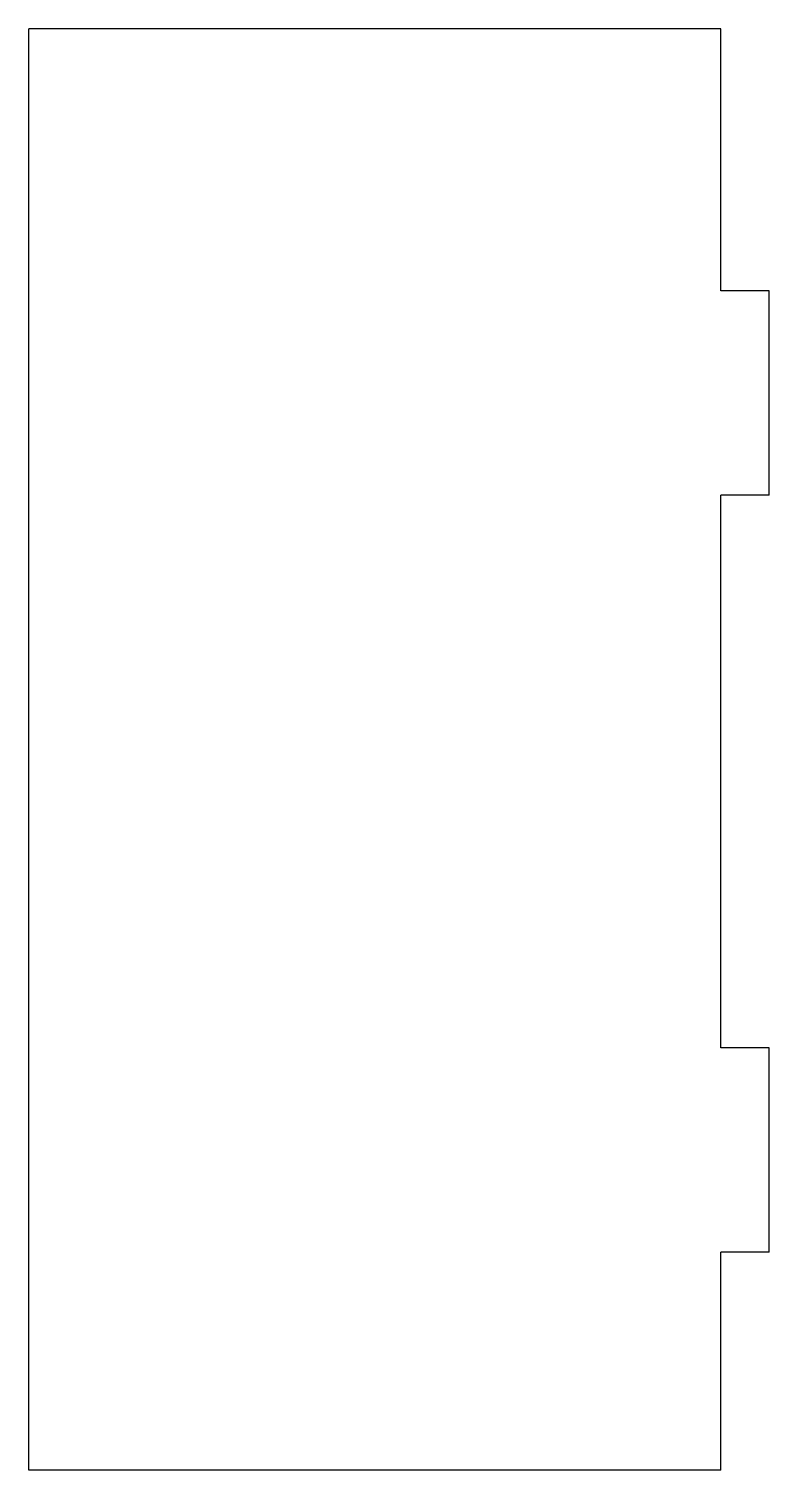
# Model space of a CAD drawing. Extents: x 0 to 44, y 0 to 85.7.
import ezdxf

# ---------------------------------------------------------------- set-up
doc = ezdxf.new("R2010")
doc.units = 0
doc.layers.add('CUT', color=1, linetype='CONTINUOUS')

msp = doc.modelspace()

# ---------------------------------------------------------------- linework, layer by layer
at = {"layer": 'CUT'}
for p, q in [((41.14, 85.685), (0, 85.685)), ((0, 0), (0, 85.685)), ((41.14, 70.115), (41.14, 85.685)), ((44.02, 70.115), (41.14, 70.115)), ((44.02, 57.965), (44.02, 70.115)), ((44.02, 57.965), (41.14, 57.965)), ((41.14, 25.115), (41.14, 57.965)), ((44.02, 25.115), (41.14, 25.115)), ((44.02, 12.965), (44.02, 25.115)), ((44.02, 12.965), (41.14, 12.965)), ((41.14, 0), (41.14, 12.965)), ((41.14, 0), (0, 0))]:
    msp.add_line(p, q, dxfattribs=at)

doc.saveas('drawing.dxf')
